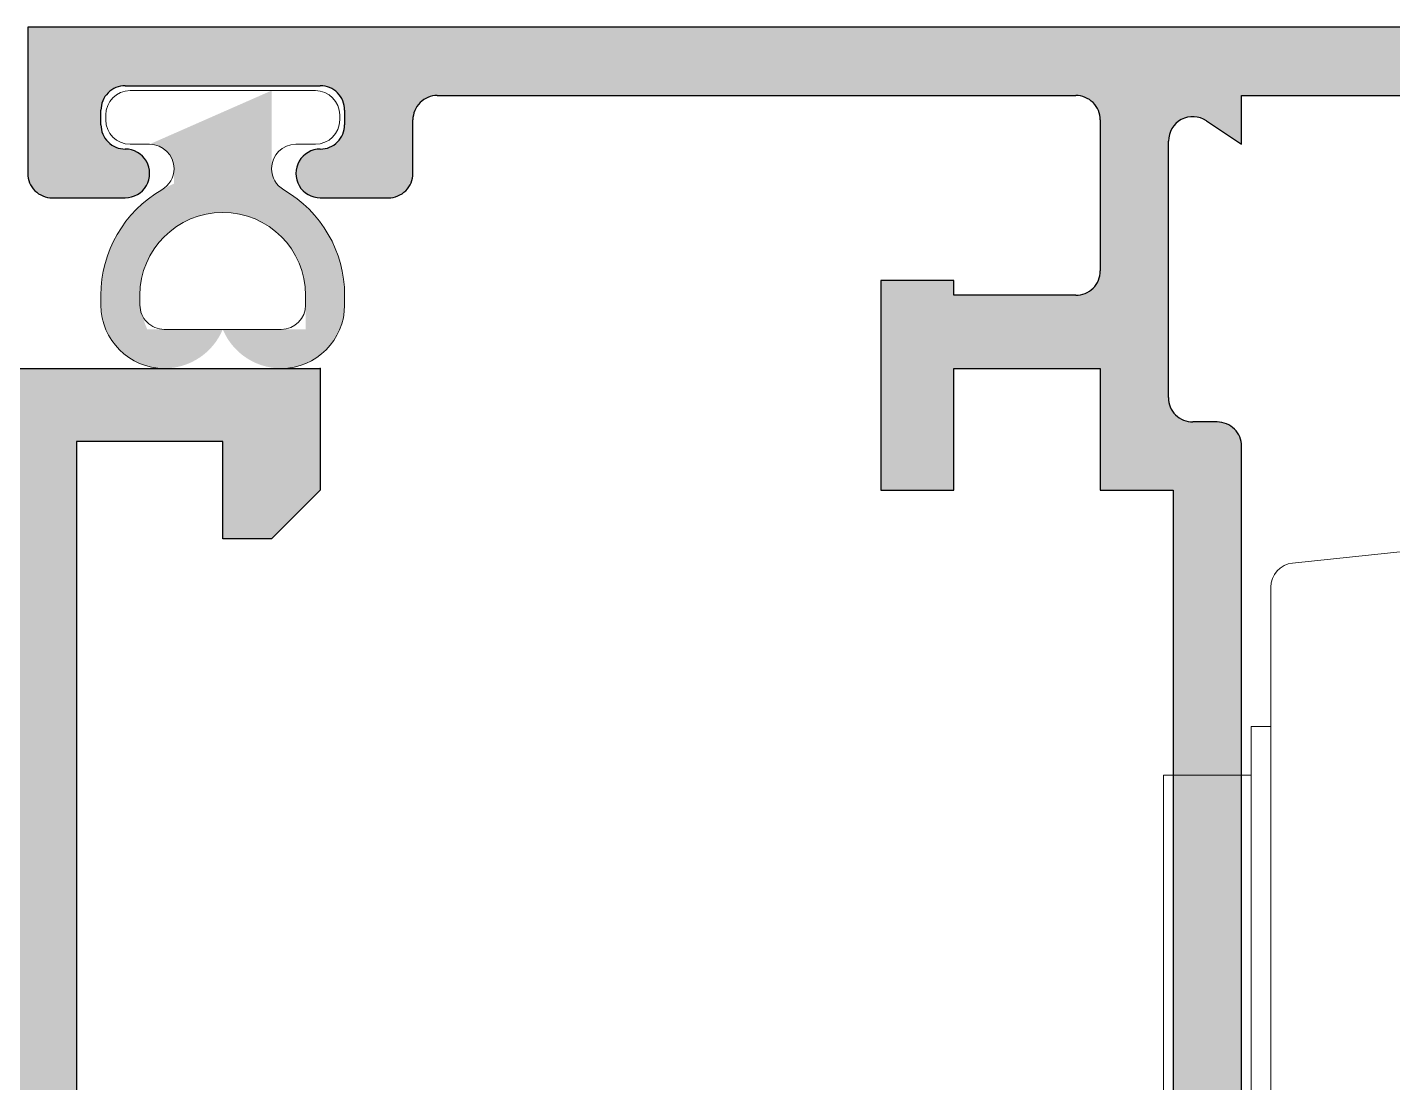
# Model space of a CAD drawing. Header units: millimetres. Extents: x 3069 to 3669, y 1489 to 1908.
# Drawn here: x 3158.46 to 3186.47, y 1607.8 to 1629.46 of the extents above; entities that cross this region are included whole.
import ezdxf

# ---------------------------------------------------------------- set-up
doc = ezdxf.new("R2010")
doc.units = ezdxf.units.MM
for name, color, linetype, lineweight in [('Detalles-Accesorios', 1, 'Continuous', 13), ('Perfil-Detalles', 7, 'Continuous', 25), ('Sombreado-Perfil dettalles', 7, 'Continuous', 0)]:
    doc.layers.add(name, color=color, linetype=linetype, lineweight=lineweight)

# ---------------------------------------------------------------- blocks, each defined once
blk = doc.blocks.new('*U56')
for p, q in [((-7.199999999999999, 17.95000000000709), (-6.199999999999999, 17.95000000000709)), ((-4.699999999999999, 17.95000000000709), (-6.199999999999999, 17.95000000000709)), ((-3.199999999999999, 17.95000000000709), (-4.699999999999999, 17.95000000000709)), ((-3.199999999999999, 17.95000000000709), (-0.6999999999999993, 17.95000000000709)), ((-0.2000000000002267, 17.94999999999788), (-0.6999999982655929, 17.949999999998)), ((-3.699999999999999, 8.950000000010732), (-3.699999999999999, 17.45000000000709)), ((-0.1999999999999993, 17.45000000000709), (-0.1999999999999993, 12.51451612904293)), ((-8.2, 16.95000000000709), (-8.2, 16.25000000000637)), ((-6.199999999999999, 15.25000000000637), (-7.199999999999999, 15.25000000000637)), ((-6.199999999999999, 15.25000000000637), (-4.699999999999999, 15.25000000000637)), ((-4.699999999999999, 15.25000000000637), (-3.699999999999999, 15.25000000000637)), ((-0.6999999999999993, 12.72419354839712), (-0.6999999999999993, 8.950000000010732)), ((-0.1999999999999993, 12.51451612904293), (-0.1999999999999993, 11.45000000000891)), ((-0.1999999999999993, 9.449999999999818), (-0.1999999999999993, 11.45000000000163)), ((-13.65226423163421, 8.353974878779807), (-4.595471536732656, 9.30588214893669)), ((-3.699999999999999, 8.950000000010732), (-3.699999999999999, 0.5000000000100046)), ((-0.6999999999999993, -8.949999999988904), (-0.6999999999999993, 8.950000000010732)), ((-0.6999999999999993, 8.561443267090908), (-0.200000000000454, 8.596406673062916)), ((-14.10000000000054, -7.856713931080776), (-14.10000000000054, 7.856713931095328)), ((-14.50372216313299, 5.000000000006366), (-14.50372216313299, -4.999999999993633)), ((-14.10000000000054, 5.000000000006366), (-14.50372216313299, 5.000000000006366)), ((-16.30372216313317, 4.000000000006366), (-16.30372216313317, -3.999999999993633)), ((-14.50372216313299, 4.000000000006366), (-16.30372216313317, 4.000000000006366)), ((-3.717932536817169, 1.500000000010004), (-6.699999999999999, 1.500000000010004)), ((-7.699999999999999, 0.5000000000100046), (-7.699999999999999, -0.4999999999899956)), ((-3.699999999999999, 0.5000000000100046), (-3.699999999999999, -0.4999999999899956)), ((-3.699999999999999, -0.4999999999899956), (-3.699999999999999, -8.949999999990723)), ((-6.699999999999999, -1.499999999989995), (-3.717932536817169, -1.499999999989995)), ((-14.50372216313299, -3.999999999993633), (-16.30372216313317, -3.999999999993633)), ((-14.10000000000054, -4.999999999993633), (-14.50372216313299, -4.999999999993633)), ((-13.65226423163421, -8.353974878765257), (-4.595471536732656, -9.305882148922137)), ((-0.2000000000006814, -8.596406673069623), (-0.6999999999999993, -8.561443267098184)), ((-3.699999999999999, -17.44999999999254), (-3.699999999999999, -8.949999999990723)), ((-0.6999999999999993, -8.949999999988904), (-0.6999999999999993, -12.72419354837711)), ((-0.1999999999999993, -11.44999999999982), (-0.1999999999999993, -9.449999999999818)), ((-4.37867965644018, -10.53984720213793), (-4.37867965644018, -10.67970082602278)), ((-4.37867965644018, -10.67970082602278), (-4.37867965644018, -12.95000000000164)), ((-0.1999999999999993, -11.44999999999072), (-0.1999999999999993, -12.51451612902292)), ((-0.1999999999999993, -12.51451612902292), (-0.1999999999999993, -17.44999999999254)), ((-7.199999999999999, -15.24999999999363), (-6.199999999999999, -15.24999999999363)), ((-4.699999999999999, -15.24999999999363), (-6.199999999999999, -15.24999999999363)), ((-8.2, -16.24999999999363), (-8.2, -16.94999999999436)), ((-6.199999999999999, -17.94999999999254), (-7.199999999999999, -17.94999999999436)), ((-6.199999999999999, -17.94999999999254), (-4.699999999999999, -17.94999999999254)), ((-4.699999999999999, -17.94999999999254), (-3.199999999999999, -17.94999999999254)), ((-3.199999999999999, -17.94999999999254), (-0.6999999999999993, -17.94999999999254))]:
    blk.add_line(p, q)
for centre, radius, start, end in [((-7.199999999999999, 16.95000000000709), 0.9999999999999765, 90, 180), ((-3.199999999999999, 17.45000000000709), 0.4999999999999983, 90, 180), ((-0.6999999999999993, 17.45000000000709), 0.5000000000000027, 0, 90), ((-7.199999999999999, 16.25000000000637), 1, 180, 270), ((-0.6999999999999993, 11.45000000000891), 0.5, 270, 0), ((-4.699999999999999, 10.30040404430383), 1, 275.9999999999823, 0), ((-0.6999999999999993, 9.449999999999818), 0.5, 270, 0), ((-13.60000000000054, 7.856713931095328), 0.5, 95.99999999998228, 180), ((-6.699999999999999, 0.5000000000100046), 0.9999999999999998, 90, 180), ((-6.699999999999999, -0.4999999999899956), 1, 180, 270), ((-13.60000000000054, -7.856713931080776), 0.5000000000000001, 180, 264.0000000000177), ((-0.6999999999999993, -9.449999999999818), 0.500000000000063, 0, 90), ((-4.699999999999999, -10.3004040442911), 1, 0, 84.00000000001774), ((-0.6999999999999993, -11.44999999999072), 0.5, 0, 90), ((-2.37867965644018, -12.95000000000164), 1.999999999999999, 180, 227.9814148934834), ((-4.699999999999999, -14.24999999999363), 1, 270, 0), ((-7.199999999999999, -16.24999999999363), 1, 90, 180), ((-7.199999999999999, -16.94999999999436), 0.9999999999999998, 180, 270), ((-3.199999999999999, -17.44999999999254), 0.5000000000000006, 180, 270), ((-0.6999999999999993, -17.44999999999254), 0.5, 270, 0)]:
    blk.add_arc(centre, radius, start, end)
for start_param, end_param in [(2.339892822519638, 2.60935505888524), (0.5322375947058458, 0.801699831071166)]:
    blk.add_ellipse((-1.902081528017514, -2.7285e-12), major_axis=(-1.2385e-12, -3.349999999999999), ratio=0.7071067811865471, start_param=start_param, end_param=end_param)
for points, weights in [([(-0.2184125939977086, 2.121320343557272), (-0.4354274691624589, 2.407845356868165), (-0.6999999999999993, 2.608088523776132)], [1, 0.9738360143490286, 0.9656581017669263]), ([(-0.6999999999999993, -2.722864774511435), (-0.4234911705213556, -2.530470917330262), (-0.2000000000006814, -2.22265491961275)], [0.9623346037703919, 0.9653223673502414, 0.990918750616996]), ([(-0.6999999999999993, -2.780473605032284), (-0.4459386067175722, -2.625824009631287), (-0.2307798380054002, -2.374026394533757)], [0.961954279907044, 0.9614415826308242, 0.9790400063802182])]:
    blk.add_rational_spline(points, weights, degree=2)
for points, weights, knots in [([(-0.200000000000454, 1.970783538515775), (-0.2516203263578056, 2.048465307616083), (-0.3068009416458146, 2.121320343557272), (-0.4865364670797128, 2.358625384414381), (-0.6999999999999993, 2.537627643637279)], [0.9876393449528686, 0.9932148677318636, 1, 0.9782326947864063, 0.9689144874802051], [0.5980977844368222, 0.5980977844368222, 0.5980977844368222, 0.5986842105263159, 0.5986842105263159, 0.6005655173558334, 0.6005655173558334, 0.6005655173558334]), ([(-0.6999999999999993, -2.044259952635002), (-0.1738314403077759, -1.180361836938573), (-0.2158106839762688, -2.7285e-12), (-0.2508196068503814, 0.9843721063473367), (-0.7000000000002267, 1.777381728775253)], [0.9932526783526578, 0.9274176464825346, 1, 0.9387309737502363, 0.9760922817965892], [0.5858321082572324, 0.5858321082572324, 0.5858321082572324, 0.5921052631578947, 0.5921052631578947, 0.5974006286792819, 0.5974006286792819, 0.5974006286792819]), ([(-0.6999999999999993, -1.888056067334218), (-0.266414199417067, -1.062424428263511), (-0.3041990316243748, -2.7285e-12), (-0.335266885098644, 0.8735581061400807), (-0.6999999999993172, 1.61055810624839)], [0.9821684216732162, 0.9341925618284065, 1, 0.9452506086743223, 0.9692578500762783], [0.6390492302649164, 0.6390492302649164, 0.6390492302649164, 0.6447368421052632, 0.6447368421052632, 0.6494687279681309, 0.6494687279681309, 0.6494687279681309])]:
    blk.add_rational_spline(points, weights, degree=2, knots=knots)
for points, knots in [([(-3.71793253715823, 1.500000000010004), (-3.708922042855373, 1.499999999919054), (-3.703361534356371, 1.49662279101085), (-3.700368666982466, 1.487155133060696), (-3.700000000028193, 1.484342410559293), (-3.699999999999999, 1.481127920857943)], [-0.6248482567676698, -0.6248482567676698, -0.6248482567676698, -0.6248482567676698, -0.614120395544862, -0.614120395544862, -0.6104689260968957, -0.6104689260968957, -0.6104689260968957, -0.6104689260968957]), ([(-4.092086580935937, -9.506400722569197), (-4.170444118580416, -9.636858376251439), (-4.233974529695114, -9.776237580696943), (-4.345556071794998, -10.12048883462284), (-4.37867965644018, -10.33015166547466), (-4.37867965644018, -10.53984720213793)], [1.028602640412137, 1.028602640412137, 1.028602640412137, 1.028602640412137, 1.256637061435917, 1.256637061435917, 1.570796326794897, 1.570796326794897, 1.570796326794897, 1.570796326794897])]:
    blk.add_open_spline(points, degree=3, knots=knots)
blk.add_open_spline([(-3.699999999999999, -1.481127920477774), (-3.700000000002727, -1.493772786857334), (-3.705703334397366, -1.500000000770342), (-3.71793253715823, -1.499999999989995)], degree=3)
blk = doc.blocks.new('*U47')
h = blk.add_hatch(color=7)
h.dxf.hatch_style = 1
h.paths.add_polyline_path([(1, -1.051923788646672), (0.9999999999992613, 0.5500000000001819), (-1.5, -0.5500000000001819, -0.414213562373467), (-1, -1.050000000000816), (-1.000000000000391, -1.358712152522067, 0.3772803689696793), (-2.399999999999459, -4.350000000001672, 0.6666666666663872), (3.2e-13, -4.350000000000919, 0.8198039027185537), (2.5, -3.850000000000704, 0.2896863492189582), (1.25255610311349, -1.486402232178073, -0.2695288621780135)])
h.paths.add_polyline_path([(1.699999999999998, -3.649999999997485), (1.700000000000958, -4.350000000000704), (-1.549193338482563, -4.350000000000706, -1.238381668783663)], flags=16)
for points in [[(0.9999999999999998, -1.050000000000181, -0.4142135623730951), (1.5, -0.5500000000001819), (1.90000000000009, -0.5500000000001819, 0.4142135623730951), (2.40000000000009, -0.0500000000001819), (2.40000000000009, 0.0500000000001819, 0.4142135623730951), (1.90000000000009, 0.5500000000001819), (-1.899999999999636, 0.5500000000001819, 0.4142135623730951), (-2.399999999999636, 0.0500000000001819), (-2.399999999999636, -0.0500000000001818, 0.4142135623730951), (-1.899999999999636, -0.5500000000001819), (-1.5, -0.5500000000001819, -0.4142135623730951), (-1, -1.050000000000181), (-1.000000000000002, -1.051923788646672, -0.2679491924311202), (-1.250000000000021, -1.484936490538732, 0.2679491924311201), (-2.5, -3.649999999999818), (-2.499999999999817, -3.850000000000704, 0.4142135623730951), (-1.199999999999818, -5.150000000000886), (1.200000000000272, -5.150000000000702, 0.4142135623730951), (2.5, -3.850000000000704), (2.5, -3.649999999999818, 0.2679491924311202), (1.250000000000021, -1.484936490538732, -0.26794919243112), (1.000000000000001, -1.051923788646672)], [(1.700000000000272, -3.850000000000704), (1.699999999999998, -3.649999999999818, 0.9999999999999998), (-1.699999999999998, -3.649999999999818), (-1.699999999999818, -3.850000000000704, 0.4142135623730951), (-1.199999999999818, -4.350000000000706), (1.200000000000272, -4.350000000000704, 0.4142135623730951)]]:
    blk.add_lwpolyline(points, format="xyb", close=True)
blk = doc.blocks.new('268_d')
at = {"layer": 'Sombreado-Perfil dettalles'}
h = blk.add_hatch(color=256, dxfattribs=at)
h.paths.add_polyline_path([(1.5, 24.20000000000027), (1.5, 27.20000000000027), (3.5, 27.20000000000027), (3.5, 28.20000000000027), (2.5, 29.20000000000027), (0, 29.20000000000027), (0, 2.274e-13), (0.776560200738004, 2.274e-13, 0.267949192431138), (0.9930665516835688, 0.1250000000002274), (2.08301270189213, 2.012842109675375, 0.4142135623730532), (1.90000000000009, 2.695854811567642), (1.200000000000272, 3.100000000000363), (1.200000000000272, 6.200000000000272, -0.4142135623730951), (1.700000000000272, 6.700000000000272), (4.199999999999818, 6.700000000000272, -0.4142135623730951), (4.699999999999363, 6.200000000000272), (4.699999999999363, 5.500000000000227), (4.499999999999545, 5.500000000000227, 0.4142135623730951), (3.999999999999545, 5.000000000000227), (3.999999999999545, 4.5), (4.699999999999363, 1.887564434701744), (4.699999999999363, 1.000000000000227), (3.999999999999545, 1.000000000000227), (3.999999999999545, 2.274e-13), (6.407179676972646, 2.274e-13), (7.099999999999909, 1.200000000000272), (5.899999999999636, 1.200000000000272), (5.90000000000009, 6.200000000000272, -0.4142135623730826), (6.40000000000009, 6.700000000000272), (28.5, 6.700000000000272), (29, 6.200000000000272), (29.5, 6.700000000000272), (30.5, 6.700000000000272), (31, 6.200000000000272), (31.5, 6.700000000000272), (53.59999999999991, 6.700000000000272, -0.4142135623730951), (54.09999999999991, 6.200000000000272), (54.09999999999991, 1.200000000000272), (52.90000000000009, 1.200000000000272), (53.59282032302735, 2.274e-13), (56.00000000000045, 2.274e-13), (56.00000000000045, 1.000000000000227), (55.30000000000018, 1.000000000000227), (55.30000000000018, 1.887564434701744), (56.00000000000045, 4.5), (56.00000000000045, 5.000000000000227, 0.4142135623730951), (55.50000000000046, 5.500000000000227), (55.30000000000018, 5.500000000000227), (55.30000000000018, 6.200000000000272, -0.4142135623730972), (55.80000000000018, 6.700000000000272), (58.29999999999973, 6.700000000000272, -0.4142135623730951), (58.79999999999973, 6.200000000000272), (58.79999999999973, 3.100000000000363), (58.09999999999991, 2.695854811567642, 0.4142135623731237), (57.91698729810787, 2.012842109675375), (59.00693344831643, 0.1250000000002274, 0.2679491924311137), (59.223439799262, 2.274e-13), (60, 2.274e-13), (60, 51.20000000000027), (48, 51.20000000000027), (48, 49.44282032302772), (49.20000000000027, 48.75000000000023), (49.20000000000027, 50.00000000000023), (51.70000000000027, 50.00000000000023), (51.70000000000027, 43.50000000000022), (49.20000000000027, 43.50000000000022), (49.20000000000027, 44.75000000000022), (48, 44.05717967697273), (48, 42.30000000000018), (52.09999999999991, 42.30000000000018, 0.4142135623730951), (53.09999999999991, 43.30000000000018), (53.09999999999991, 48.80000000000018, -0.4142135623730951), (54.09999999999991, 49.80000000000018), (57.5999999999999, 49.80000000000018, -0.4142135623730951), (58.59999999999991, 48.80000000000018), (58.59999999999991, 26.20000000000028, -0.4142135623730951), (56.59999999999991, 24.20000000000027), (42.90000000000008, 24.20000000000027, -0.4142135623730951), (42.40000000000009, 24.70000000000027), (42.40000000000009, 28.70000000000027, 0.4142135623730951), (41.90000000000009, 29.20000000000027), (40.4028307214171, 29.20000000000027), (39.75, 27.80000000000018), (41, 27.80000000000018), (41, 24.70000000000027, -0.4142135623730951), (40.49999999999999, 24.20000000000027), (34.5, 24.20000000000027, -0.4142135623730951), (34, 24.70000000000027), (34, 27.80000000000018), (35.25, 27.80000000000018), (34.5971692785829, 29.20000000000027), (18.5, 29.20000000000027), (17.5, 28.20000000000027), (17.5, 27.20000000000027), (19.5, 27.20000000000027), (19.5, 24.20000000000027)])
h.paths.add_polyline_path([(19.90000000000009, 22.80000000000018, 0.4142135623730951), (20.90000000000009, 23.80000000000018), (20.90000000000009, 27.30000000000018, -0.4142135623730951), (21.40000000000009, 27.80000000000018), (32.09999999999991, 27.80000000000018, -0.4142135623730951), (32.59999999999991, 27.30000000000018), (32.59999999999991, 23.80000000000018, 0.414213562373095), (33.59999999999991, 22.80000000000018), (44.04999999999972, 22.80000000000018), (44.24999999999999, 22.60000000000013), (48.25, 22.60000000000013), (48.25, 21.30000000000018), (49.25, 21.30000000000018, 0.4142135623730951), (49.75, 21.80000000000018), (49.75, 22.30000000000018, -0.4142135623730951), (50.25, 22.80000000000018), (57.5999999999999, 22.80000000000018, -0.4142135623730951), (58.59999999999991, 21.80000000000018), (58.59999999999991, 9.100000000000364, -0.4142135623730951), (57.5999999999999, 8.100000000000364), (50.25, 8.100000000000364, -0.4142135623730951), (49.75, 8.600000000000364), (49.75, 9.100000000000364, 0.4142135623730951), (49.25, 9.600000000000364), (48.25, 9.600000000000364), (48.25, 8.100000000000364), (11.75, 8.100000000000364), (11.75, 9.600000000000364), (10.75, 9.600000000000364, 0.4142135623730951), (10.25, 9.100000000000364), (10.25, 8.600000000000364, -0.4142135623730951), (9.75, 8.100000000000364), (2.40000000000009, 8.100000000000364, -0.4142135623730951), (1.40000000000009, 9.100000000000364), (1.40000000000009, 21.80000000000018, -0.4142135623730951), (2.40000000000009, 22.80000000000018), (9.75, 22.80000000000018, -0.4142135623730951), (10.25, 22.30000000000018), (10.25, 21.80000000000018, 0.4142135623730951), (10.75, 21.30000000000018), (11.75, 21.30000000000018), (11.75, 22.60000000000013), (15.75, 22.60000000000013), (15.95000000000027, 22.80000000000018)], flags=16)
at = {"layer": 'Perfil-Detalles'}
blk.add_lwpolyline([(0, 0), (0, 29.20000000000005), (2.5, 29.20000000000005), (3.5, 28.20000000000005), (3.5, 27.20000000000005), (1.5, 27.20000000000005), (1.5, 24.20000000000005), (19.5, 24.20000000000005), (19.5, 27.20000000000005), (17.5, 27.20000000000005), (17.5, 28.20000000000005), (18.5, 29.20000000000005), (34.5971692785829, 29.20000000000005), (35.25, 27.79999999999996), (34, 27.79999999999996), (34, 24.70000000000005, 0.4142135623730951), (34.5, 24.20000000000005), (40.49999999999999, 24.20000000000005, 0.4142135623730951)], format="xyb", dxfattribs=at)
blk = doc.blocks.new('208_d')
at = {"layer": 'Sombreado-Perfil dettalles'}
h = blk.add_hatch(color=256, dxfattribs=at)
edge = h.paths.add_edge_path(flags=16)
edge.add_arc((0.5999999999989996, 17.90000000000003), 0.4999999999997727, -90.0000000000195, 0, ccw=False)
edge.add_line((0.5999999999989996, 17.40000000000026), (-4.665741454090493, 17.40000000000015))
edge.add_arc((-4.665741454090948, 17.8999999999998), 0.4999999999997158, 146.3099324739399, 270.00000000007816, ccw=False)
edge.add_line((-5.081766601259005, 18.17735009811286), (-4.600000000000363, 18.90000000000014))
edge.add_line((-4.600000000000818, 18.90000000000014), (-5.600000000000818, 18.90000000000014))
edge.add_line((-5.600000000000818, 18.90000000000014), (-5.600000000000818, 33.40000000000015))
edge.add_line((-5.600000000000818, 33.40000000000015), (-1.600000000000818, 33.40000000000015))
edge.add_line((-1.600000000000818, 33.40000000000015), (-1.400000000001, 33.60000000000019))
edge.add_line((-1.400000000001, 33.60000000000019), (26.69999999999891, 33.60000000000019))
edge.add_line((26.69999999999891, 33.60000000000019), (26.89999999999873, 33.40000000000015))
edge.add_line((26.89999999999918, 33.40000000000015), (30.89999999999918, 33.40000000000015))
edge.add_line((30.89999999999918, 33.40000000000015), (30.89999999999918, 31.90000000000015))
edge.add_line((30.89999999999918, 31.90000000000015), (31.89999999999964, 31.90000000000015))
edge.add_arc((31.89999999999873, 32.40000000000072), 0.5000000000005116, 270.0000000000782, 359.9999999999414)
edge.add_line((32.39999999999918, 32.40000000000015), (32.39999999999964, 33.1000000000002))
edge.add_arc((32.89999999999918, 33.10000000000031), 0.4999999999997727, 89.99999999998369, 180, ccw=False)
edge.add_line((32.89999999999918, 33.60000000000008), (44.39999999999963, 33.59999999999985))
edge.add_arc((44.39999999999872, 32.59999999999962), 1.000000000000284, 3.092281986027956e-11, 89.99999999997402, ccw=False)
edge.add_line((45.39999999999918, 32.60000000000019), (45.39999999999963, 24.70000000000022))
edge.add_arc((44.39999999999963, 24.70000000000022), 1, -90.00000000000972, 0, ccw=False)
edge.add_line((44.39999999999918, 23.70000000000022), (38.04484176022379, 23.70000000000044))
edge.add_arc((38.04484176022425, 20.80000000000001), 2.900000000000346, 90.00000000000897, 165.0000000000003)
edge.add_line((35.24365686398551, 21.55057523079739), (34.63273679057056, 19.27059047744882))
edge.add_arc((34.14977387742556, 19.40000000000106), 0.50000000000069, 270.00000000002603, 344.99999999991206, ccw=False)
edge.add_line((34.14977387742601, 18.90000000000037), (32.89999999999964, 18.90000000000003))
edge.add_arc((32.89999999999918, 19.40000000000003), 0.5, 179.999999999987, 270, ccw=False)
edge.add_line((32.39999999999918, 19.40000000000015), (32.39999999999873, 19.90000000000015))
edge.add_arc((31.89999999999918, 19.90000000000026), 0.4999999999997727, 0, 90.00000000001953)
edge.add_line((31.89999999999918, 20.40000000000004), (30.89999999999918, 20.40000000000015))
edge.add_line((30.89999999999918, 20.40000000000015), (30.89999999999918, 18.90000000000014))
edge.add_line((30.89999999999918, 18.90000000000014), (29.39999999999918, 18.90000000000014))
edge.add_line((29.39999999999918, 18.90000000000014), (29.39999999999964, 18.00000000000017))
edge.add_arc((29.89999999999918, 17.99999999999994), 0.4999999999997727, 180, 270.0000000000196)
edge.add_line((29.89999999999918, 17.50000000000017), (33.50669581559123, 17.50000000000017))
edge.add_arc((33.50669581559123, 17.00000000000005), 0.500000000000199, -14.999999999978172, 89.99999999997402, ccw=False)
edge.add_line((33.98965872873578, 16.87059047744895), (33.02504163598314, 13.27059047744882))
edge.add_arc((32.5420787228386, 13.39999999999992), 0.4999999999999564, 270.00000000002603, 345.00000000002444, ccw=False)
edge.add_line((32.54207872283905, 12.89999999999992), (21.89999999999963, 12.90000000000026))
edge.add_arc((21.89999999999873, 13.39999999999969), 0.4999999999994742, 179.9999999999479, 270.00000000007816, ccw=False)
edge.add_line((21.39999999999918, 13.40000000000015), (21.39999999999873, 16.90000000000015))
edge.add_arc((20.89999999999918, 16.90000000000026), 0.4999999999997727, 0, 90.00000000001953)
edge.add_line((20.89999999999918, 17.40000000000003), (19.39999999999918, 17.40000000000003))
edge.add_arc((19.39999999999918, 17.90000000000003), 0.5, 179.999999999987, 270, ccw=False)
edge.add_line((18.89999999999918, 17.90000000000015), (18.89999999999918, 18.40000000000015))
edge.add_arc((18.39999999999963, 18.40000000000037), 0.4999999999997727, 0, 90.00000000004886)
edge.add_line((18.39999999999918, 18.90000000000014), (1.599999999998999, 18.90000000000026))
edge.add_arc((1.599999999998544, 18.40000000000071), 0.4999999999995169, 89.99999999997395, 180.0000000000553)
edge.add_line((1.099999999999454, 18.40000000000026), (1.099999999998999, 17.90000000000015))
edge = h.paths.add_edge_path()
edge.add_line((-3.500000000000909, -5.499999999999829), (-3.500000000000909, -3.999999913540079))
edge.add_arc((-4.000000000000909, -3.999999913596582), 0.5, 0, 180.0000048296701)
edge.add_arc((-5.000000000700765, -3.999999999300086), 0.5000000006998581, -89.9999999262572, 4.978313086212438e-06, ccw=False)
edge.add_line((-5.000000000000909, -4.499999999999943), (-5.300000000001091, -4.499999999999829))
edge.add_arc((-5.300000000001091, -4.000000000000511), 0.4999999999992895, 179.9999999999219, 270.0000000000521, ccw=False)
edge.add_line((-5.800000000000636, -3.999999999999829), (-5.800000000001091, 1.729197834e-07))
edge.add_arc((-5.300000000001091, 1.729200108e-07), 0.4999999999997727, 89.99999999994952, 180, ccw=False)
edge.add_line((-5.300000000001091, 0.5000001729197834), (-5.000000000000909, 0.5000001729196697))
edge.add_arc((-5.000000000379259, 1.725415473e-07), 0.5000000003780514, -4.947896798057627e-06, 89.99999995667042, ccw=False)
edge.add_arc((-4.000000000000909, 8.68380425e-08), 0.5000000000000018, 179.9999951703269, 360.0000000000003)
edge.add_line((-3.500000000000909, 8.64599201e-08), (-3.500000000000909, 1.40000017291976))
edge.add_arc((-4.000000000000909, 1.400000172919988), 0.4999999999997727, 0, 90.00000000005048)
edge.add_line((-4.000000000000909, 1.90000017291976), (-5.100000000000818, 1.900000172919533))
edge.add_arc((-5.100000000000818, 2.400000172919533), 0.4999999999999148, 179.999999999987, 270, ccw=False)
edge.add_line((-5.600000000000818, 2.400000172919646), (-5.600000000000818, 15.50000000000028))
edge.add_arc((-5.100000000001273, 15.50000000000051), 0.4999999999997727, 89.99999999995123, 180, ccw=False)
edge.add_line((-5.100000000000818, 16.00000000000028), (-2.000000000000909, 16.00000000000017))
edge.add_arc((-2.000000000000909, 15.50000000000028), 0.4999999999998864, -9.777068044058979e-12, 90, ccw=False)
edge.add_line((-1.500000000000909, 15.50000000000017), (-1.500000000000909, 13.00000000000017))
edge.add_line((-1.500000000000909, 13.00000000000017), (-1.800000000001091, 13.00000000000017))
edge.add_line((-1.800000000001091, 13.00000000000017), (-1.800000000001091, 11.50000000000017))
edge.add_line((-1.800000000001091, 11.50000000000017), (2.49999999999909, 11.50000000000017))
edge.add_line((2.49999999999909, 11.50000000000017), (2.49999999999909, 13.00000000000017))
edge.add_line((2.49999999999909, 13.00000000000017), (-9.095e-13, 13.00000000000017))
edge.add_line((-9.095e-13, 13.00000000000017), (-9.095e-13, 16.00000000000017))
edge.add_line((-9.095e-13, 16.00000000000017), (2.49999999999909, 16.00000000000017))
edge.add_line((2.49999999999909, 16.00000000000017), (2.49999999999909, 17.50000000000017))
edge.add_line((2.49999999999909, 17.50000000000017), (17.49999999999909, 17.50000000000017))
edge.add_line((17.49999999999909, 17.50000000000017), (17.49999999999909, 16.00000000000017))
edge.add_line((17.49999999999909, 16.00000000000017), (19.99999999999909, 16.00000000000017))
edge.add_line((19.99999999999909, 16.00000000000017), (19.99999999999909, 13.00000000000017))
edge.add_line((19.99999999999909, 13.00000000000017), (17.49999999999909, 13.00000000000017))
edge.add_line((17.49999999999909, 13.00000000000017), (17.49999999999909, 11.50000000000017))
edge.add_line((17.49999999999909, 11.50000000000017), (32.46534602404108, 11.50000000000017))
edge.add_arc((32.46534602404108, 13.49999999999983), 1.999999999999616, 270, 345.0000000000101)
edge.add_line((34.39719767661882, 12.9823619097952), (36.59595302079015, 21.18822856765399))
edge.add_arc((38.04484176022379, 20.80000000000024), 1.500000000000016, 90, 165.0000000000035, ccw=False)
edge.add_line((38.04484176022379, 22.30000000000024), (44.39999999999918, 22.30000000000012))
edge.add_arc((44.39999999999963, 21.30000000000035), 0.9999999999997726, -1.3017142919125035e-11, 90.00000000001302, ccw=False)
edge.add_line((45.39999999999918, 21.30000000000013), (45.39999999999918, 19.50000000000017))
edge.add_line((45.39999999999918, 19.50000000000017), (46.79999999999927, 19.50000000000017))
edge.add_line((46.79999999999927, 19.50000000000017), (46.79999999999927, 32.50000000000028))
edge.add_arc((47.29999999999927, 32.50000000000017), 0.5000000000002274, 90.00000000001961, 180, ccw=False)
edge.add_line((47.29999999999927, 33.0000000000004), (51.09999999999899, 33.00000000000017))
edge.add_arc((51.09999999999946, 32.50000000000085), 0.4999999999993179, -7.821654435247183e-11, 90.00000000005213, ccw=False)
edge.add_line((51.59999999999854, 32.50000000000017), (51.59999999999854, 27.00000000000017))
edge.add_line((51.599999999999, 27.00000000000017), (52.99999999999909, 27.00000000000017))
edge.add_line((52.99999999999909, 27.00000000000017), (52.99999999999909, 62.00000000000017))
edge.add_line((52.99999999999909, 62.00000000000017), (40.99999999999909, 62.00000000000017))
edge.add_line((40.99999999999909, 62.00000000000017), (40.99999999999909, 60.24282032302773))
edge.add_line((40.99999999999909, 60.24282032302773), (42.19999999999891, 59.55000000000012))
edge.add_line((42.19999999999891, 59.55000000000012), (42.19999999999891, 60.80000000000012))
edge.add_line((42.19999999999891, 60.80000000000012), (44.69999999999891, 60.80000000000012))
edge.add_line((44.69999999999891, 60.80000000000012), (44.69999999999891, 54.30000000000013))
edge.add_line((44.69999999999891, 54.30000000000013), (42.19999999999891, 54.30000000000013))
edge.add_line((42.19999999999891, 54.30000000000013), (42.19999999999891, 55.55000000000013))
edge.add_line((42.19999999999891, 55.55000000000013), (40.99999999999909, 54.85717967697263))
edge.add_line((40.99999999999909, 54.85717967697263), (40.99999999999909, 53.1000000000002))
edge.add_line((40.99999999999909, 53.1000000000002), (45.099999999999, 53.1000000000002))
edge.add_arc((45.09999999999945, 54.09999999999996), 0.9999999999997726, 269.999999999987, 360.000000000013)
edge.add_line((46.09999999999899, 54.10000000000019), (46.09999999999899, 59.59999999999997))
edge.add_arc((47.099999999999, 59.59999999999962), 1, 90.00000000001472, 180, ccw=False)
edge.add_line((47.099999999999, 60.59999999999963), (50.599999999999, 60.6000000000002))
edge.add_arc((50.599999999999, 59.60000000000007), 1.000000000000113, 8.071765478234738e-12, 90, ccw=False)
edge.add_line((51.599999999999, 59.60000000000019), (51.599999999999, 37.00000000000017))
edge.add_arc((49.59999999999945, 37.00000000000006), 1.999999999999545, -90.00000000001461, 0, ccw=False)
edge.add_line((49.599999999999, 35.00000000000051), (14.49999999999909, 35.00000000000017))
edge.add_arc((14.49999999999863, 35.49999999999949), 0.4999999999993179, 179.9999999999219, 270.0000000000521, ccw=False)
edge.add_line((13.99999999999909, 35.50000000000017), (13.99999999999909, 40.00000000000016))
edge.add_line((13.99999999999909, 40.00000000000016), (11.49999999999909, 40.00000000000016))
edge.add_line((11.49999999999909, 40.00000000000016), (10.49999999999909, 39.00000000000017))
edge.add_line((10.49999999999909, 39.00000000000017), (10.49999999999909, 38.00000000000017))
edge.add_line((10.49999999999909, 38.00000000000017), (12.49999999999909, 38.00000000000017))
edge.add_line((12.49999999999909, 38.00000000000017), (12.49999999999909, 35.00000000000017))
edge.add_line((12.49999999999909, 35.00000000000017), (-5.500000000000909, 35.00000000000017))
edge.add_line((-5.500000000000909, 35.00000000000017), (-5.500000000000909, 38.00000000000017))
edge.add_line((-5.500000000000909, 38.00000000000017), (-3.500000000000909, 38.00000000000017))
edge.add_line((-3.500000000000909, 38.00000000000017), (-3.500000000000909, 39.00000000000017))
edge.add_line((-3.500000000000909, 39.00000000000017), (-4.500000000000909, 40.00000000000016))
edge.add_line((-4.500000000000909, 40.00000000000016), (-7.000000000000909, 40.00000000000016))
edge.add_line((-7.000000000000909, 40.00000000000016), (-7.000000000000909, -5.999999999999829))
edge.add_line((-7.000000000000909, -5.999999999999829), (-4.000000000000909, -5.999999999999829))
edge.add_arc((-4.000000000000454, -5.500000000000511), 0.4999999999992895, 269.9999999999479, 360.0000000000814)
blk.add_point((0, 0))
at = {"layer": 'Perfil-Detalles'}
for p, q in [((-7.000000000000909, 40), (-7.000000000000909, -6)), ((-5.600000000000818, 18.89999999999998), (-5.600000000000818, 33.39999999999998)), ((-4.600000000000818, 18.89999999999998), (-5.600000000000818, 18.89999999999998)), ((-5.081766601259232, 18.1773500981127), (-4.600000000000818, 18.89999999999998)), ((18.39999999999918, 18.89999999999998), (1.599999999998999, 18.90000000000009)), ((1.099999999999226, 18.40000000000009), (1.099999999998772, 17.89999999999998)), ((0.5999999999989996, 17.40000000000009), (-4.665741454090266, 17.39999999999997)), ((2.49999999999909, 16), (2.49999999999909, 17.5)), ((2.49999999999909, 17.5), (17.49999999999909, 17.5)), ((-5.100000000000818, 16.00000000000011), (-2.000000000000909, 16)), ((-9.095e-13, 13), (-9.095e-13, 16)), ((-9.095e-13, 16), (2.49999999999909, 16)), ((-5.600000000000818, 2.400000172919476), (-5.600000000000818, 15.50000000000011)), ((-1.500000000000909, 15.5), (-1.500000000000909, 13)), ((-1.500000000000909, 13), (-1.800000000000864, 13)), ((-1.800000000000864, 13), (-1.800000000000864, 11.5)), ((2.49999999999909, 13), (-9.095e-13, 13)), ((2.49999999999909, 11.5), (2.49999999999909, 13)), ((-1.800000000000864, 11.5), (2.49999999999909, 11.5)), ((-4.000000000000909, 1.90000017291959), (-5.100000000000818, 1.900000172919362)), ((-3.500000000000909, 8.64597496e-08), (-3.500000000000909, 1.40000017291959)), ((-5.300000000000864, 0.5000001729196129), (-5.000000000000909, 0.5000001729194992)), ((-5.800000000000636, -4), (-5.800000000000864, 1.729196129e-07)), ((-3.500000000001136, -5.5), (-3.500000000000909, -3.99999991354025)), ((-5.000000000000909, -4.500000000000113), (-5.300000000000864, -4.5)), ((-7.000000000000909, -6), (-4.000000000000909, -6))]:
    blk.add_line(p, q, dxfattribs=at)
for centre, radius, start, end in [((1.599999999998772, 18.40000000000054), 0.4999999999995169, 89.99999999997395, 180.0000000000521), ((-4.665741454090948, 17.89999999999963), 0.4999999999997158, 146.3099324739398, 270.0000000000782), ((0.5999999999989996, 17.89999999999986), 0.4999999999997727, 269.9999999999804, 359.9999999999935), ((-5.100000000001045, 15.50000000000034), 0.4999999999997727, 89.99999999995114, 180), ((-2.000000000000909, 15.50000000000011), 0.4999999999998864, 359.9999999999902, 90), ((-5.100000000000818, 2.400000172919362), 0.4999999999999148, 179.999999999987, 270), ((-4.000000000000682, 1.400000172919817), 0.4999999999997727, 0, 90.00000000005048), ((-5.300000000001091, 1.729198402e-07), 0.4999999999997727, 89.99999999994952, 180), ((-5.000000000379031, 1.725413767e-07), 0.5000000003780514, 359.9999950521097, 89.99999995667034), ((-4.000000000000909, 8.6837872e-08), 0.5000000000000018, 179.9999951703269, 3.197e-13), ((-4.000000000000909, -3.999999913596752), 0.5, 9.7707e-12, 180.000004829662), ((-5.300000000001318, -4.000000000000682), 0.4999999999992895, 179.9999999999218, 270.0000000000521), ((-5.000000000700765, -3.999999999300257), 0.5000000006998581, 270.0000000737427, 4.9783131217e-06), ((-4.000000000000454, -5.500000000000682), 0.4999999999992895, 269.9999999999479, 7.81775e-11)]:
    blk.add_arc(centre, radius, start, end, dxfattribs=at)

msp = doc.modelspace()

# ---------------------------------------------------------------- block references
at = {"layer": 'Detalles-Accesorios'}
for name, p in [('*U47', (3162.468077110754, 1627.607473901593)), ('*U56', (3198.068077024295, 1610.107473901595))]:
    msp.add_blockref(name, p, dxfattribs=at)
at = {"layer": 'Perfil-Detalles', "rotation": 270}
for name, p in [('208_d', (3164.468077024295, 1622.457473901593)), ('268_d', (3135.268077024294, 1622.457473901593))]:
    msp.add_blockref(name, p, dxfattribs=at)

doc.saveas('drawing.dxf')
